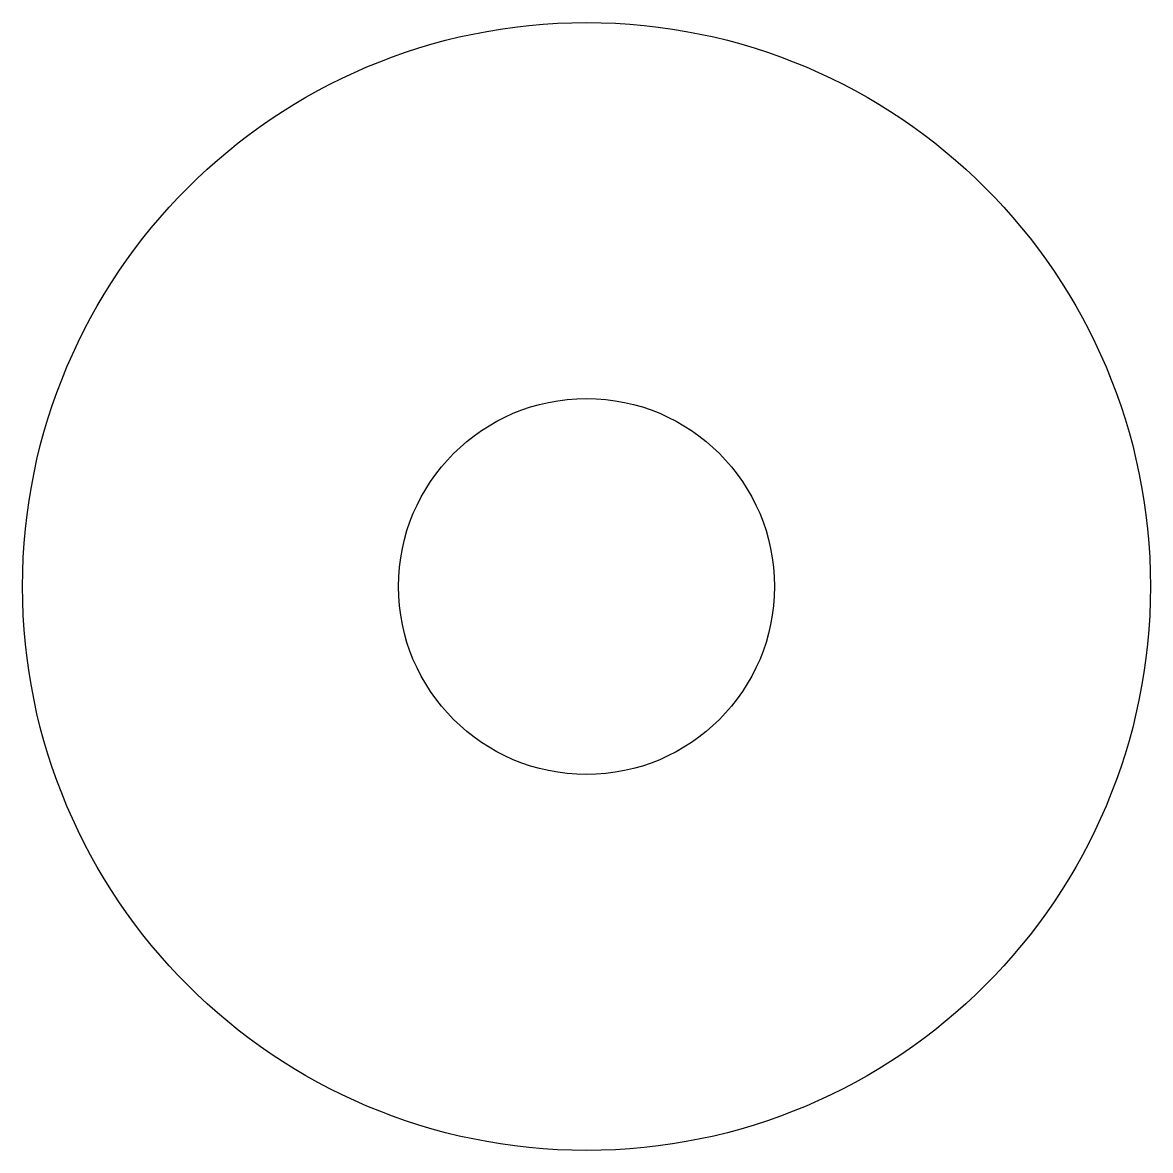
# Model space of a CAD drawing. Header units: inches. Extents: x 303 to 603, y 116 to 416.
import ezdxf

# ---------------------------------------------------------------- set-up
doc = ezdxf.new("R2010")
doc.units = ezdxf.units.IN
doc.header["$MEASUREMENT"] = 0

msp = doc.modelspace()

# ---------------------------------------------------------------- linework, layer by layer
for radius in [150, 50]:
    msp.add_circle((453.21, 265.59), radius)

doc.saveas('drawing.dxf')
